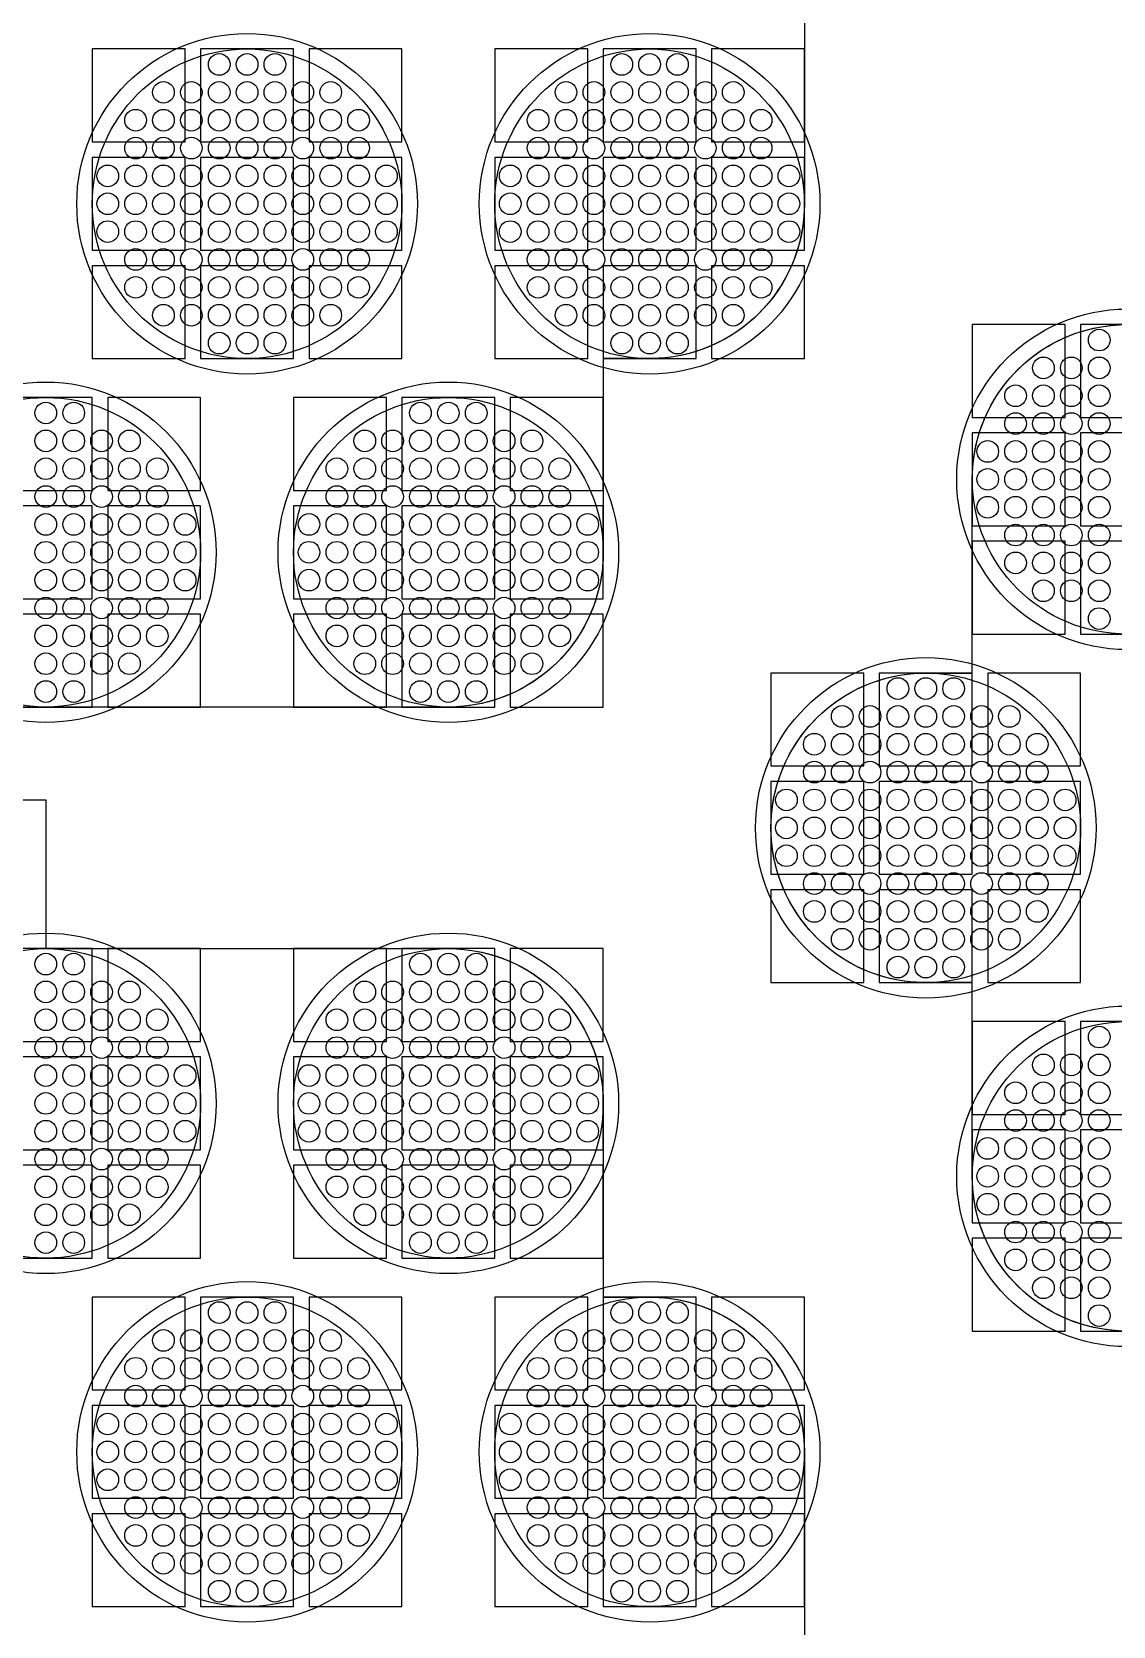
# Model space of a CAD drawing. Extents: x -49 to 54, y -38 to 38.
# Drawn here: x -24.53 to -21.04, y 5.28 to 10.43 of the extents above; entities that cross this region are included whole.
import ezdxf

# ---------------------------------------------------------------- set-up
doc = ezdxf.new("R2010")
doc.units = 0
for name, color, linetype in [('BACK_LAYER', 5, 'CONTINUOUS'), ('COND_LAYER_LOWER_ELECTRODE', 6, 'CONTINUOUS'), ('CONDUCTIVE_LAYER_BACK_LAYER', 2, 'CONTINUOUS'), ('EMITTER', 3, 'CONTINUOUS'), ('LOWER_ELECTRODE', 1, 'CONTINUOUS')]:
    doc.layers.add(name, color=color, linetype=linetype)

msp = doc.modelspace()

# ---------------------------------------------------------------- linework, layer by layer
at = {"layer": 'BACK_LAYER'}
for points in [[(-24.3384, 10.0707), (-24.0384, 10.0707), (-24.0384, 10.3707), (-24.3384, 10.3707)], [(-23.9884, 10.0707), (-23.6884, 10.0707), (-23.6884, 10.3707), (-23.9884, 10.3707)], [(-23.6384, 10.0707), (-23.3384, 10.0707), (-23.3384, 10.3707), (-23.6384, 10.3707)], [(-23.0384, 10.0707), (-22.7384, 10.0707), (-22.7384, 10.3707), (-23.0384, 10.3707)], [(-22.6884, 10.0707), (-22.3884, 10.0707), (-22.3884, 10.3707), (-22.6884, 10.3707)], [(-22.3384, 10.0707), (-22.0384, 10.0707), (-22.0384, 10.3707), (-22.3384, 10.3707)], [(-24.3384, 9.7207), (-24.0384, 9.7207), (-24.0384, 10.0207), (-24.3384, 10.0207)], [(-23.9884, 9.7207), (-23.6884, 9.7207), (-23.6884, 10.0207), (-23.9884, 10.0207)], [(-23.6384, 9.7207), (-23.3384, 9.7207), (-23.3384, 10.0207), (-23.6384, 10.0207)], [(-23.0384, 9.7207), (-22.7384, 9.7207), (-22.7384, 10.0207), (-23.0384, 10.0207)], [(-22.6884, 9.7207), (-22.3884, 9.7207), (-22.3884, 10.0207), (-22.6884, 10.0207)], [(-22.3384, 9.7207), (-22.0384, 9.7207), (-22.0384, 10.0207), (-22.3384, 10.0207)], [(-24.3384, 9.3707), (-24.0384, 9.3707), (-24.0384, 9.6707), (-24.3384, 9.6707)], [(-23.9884, 9.3707), (-23.6884, 9.3707), (-23.6884, 9.6707), (-23.9884, 9.6707)], [(-23.6384, 9.3707), (-23.3384, 9.3707), (-23.3384, 9.6707), (-23.6384, 9.6707)], [(-23.0384, 9.3707), (-22.7384, 9.3707), (-22.7384, 9.6707), (-23.0384, 9.6707)], [(-22.6884, 9.3707), (-22.3884, 9.3707), (-22.3884, 9.6707), (-22.6884, 9.6707)], [(-22.3384, 9.3707), (-22.0384, 9.3707), (-22.0384, 9.6707), (-22.3384, 9.6707)], [(-21.4965, 9.1805), (-21.1965, 9.1805), (-21.1965, 9.4805), (-21.4965, 9.4805)], [(-21.1465, 9.1805), (-20.8465, 9.1805), (-20.8465, 9.4805), (-21.1465, 9.4805)], [(-24.6384, 8.9448), (-24.3384, 8.9448), (-24.3384, 9.2448), (-24.6384, 9.2448)], [(-24.2884, 8.9448), (-23.9884, 8.9448), (-23.9884, 9.2448), (-24.2884, 9.2448)], [(-23.6884, 8.9448), (-23.3884, 8.9448), (-23.3884, 9.2448), (-23.6884, 9.2448)], [(-23.3384, 8.9448), (-23.0384, 8.9448), (-23.0384, 9.2448), (-23.3384, 9.2448)], [(-22.9884, 8.9448), (-22.6884, 8.9448), (-22.6884, 9.2448), (-22.9884, 9.2448)], [(-21.4965, 8.8305), (-21.1965, 8.8305), (-21.1965, 9.1305), (-21.4965, 9.1305)], [(-21.1465, 8.8305), (-20.8465, 8.8305), (-20.8465, 9.1305), (-21.1465, 9.1305)], [(-24.6384, 8.5948), (-24.3384, 8.5948), (-24.3384, 8.8948), (-24.6384, 8.8948)], [(-24.2884, 8.5948), (-23.9884, 8.5948), (-23.9884, 8.8948), (-24.2884, 8.8948)], [(-23.6884, 8.5948), (-23.3884, 8.5948), (-23.3884, 8.8948), (-23.6884, 8.8948)], [(-23.3384, 8.5948), (-23.0384, 8.5948), (-23.0384, 8.8948), (-23.3384, 8.8948)], [(-22.9884, 8.5948), (-22.6884, 8.5948), (-22.6884, 8.8948), (-22.9884, 8.8948)], [(-21.4965, 8.4805), (-21.1965, 8.4805), (-21.1965, 8.7805), (-21.4965, 8.7805)], [(-21.1465, 8.4805), (-20.8465, 8.4805), (-20.8465, 8.7805), (-21.1465, 8.7805)], [(-24.6384, 8.2448), (-24.3384, 8.2448), (-24.3384, 8.5448), (-24.6384, 8.5448)], [(-24.2884, 8.2448), (-23.9884, 8.2448), (-23.9884, 8.5448), (-24.2884, 8.5448)], [(-23.6884, 8.2448), (-23.3884, 8.2448), (-23.3884, 8.5448), (-23.6884, 8.5448)], [(-23.3384, 8.2448), (-23.0384, 8.2448), (-23.0384, 8.5448), (-23.3384, 8.5448)], [(-22.9884, 8.2448), (-22.6884, 8.2448), (-22.6884, 8.5448), (-22.9884, 8.5448)], [(-22.1465, 8.0546), (-21.8465, 8.0546), (-21.8465, 8.3546), (-22.1465, 8.3546)], [(-21.7965, 8.0546), (-21.4965, 8.0546), (-21.4965, 8.3546), (-21.7965, 8.3546)], [(-21.4465, 8.0546), (-21.1465, 8.0546), (-21.1465, 8.3546), (-21.4465, 8.3546)], [(-22.1465, 7.7046), (-21.8465, 7.7046), (-21.8465, 8.0046), (-22.1465, 8.0046)], [(-21.7965, 7.7046), (-21.4965, 7.7046), (-21.4965, 8.0046), (-21.7965, 8.0046)], [(-21.4465, 7.7046), (-21.1465, 7.7046), (-21.1465, 8.0046), (-21.4465, 8.0046)], [(-22.1465, 7.3546), (-21.8465, 7.3546), (-21.8465, 7.6546), (-22.1465, 7.6546)], [(-21.7965, 7.3546), (-21.4965, 7.3546), (-21.4965, 7.6546), (-21.7965, 7.6546)], [(-21.4465, 7.3546), (-21.1465, 7.3546), (-21.1465, 7.6546), (-21.4465, 7.6546)], [(-24.6384, 7.1645), (-24.3384, 7.1645), (-24.3384, 7.4645), (-24.6384, 7.4645)], [(-24.2884, 7.1645), (-23.9884, 7.1645), (-23.9884, 7.4645), (-24.2884, 7.4645)], [(-23.6884, 7.1645), (-23.3884, 7.1645), (-23.3884, 7.4645), (-23.6884, 7.4645)], [(-23.3384, 7.1645), (-23.0384, 7.1645), (-23.0384, 7.4645), (-23.3384, 7.4645)], [(-22.9884, 7.1645), (-22.6884, 7.1645), (-22.6884, 7.4645), (-22.9884, 7.4645)], [(-21.4965, 6.9288), (-21.1965, 6.9288), (-21.1965, 7.2288), (-21.4965, 7.2288)], [(-21.1465, 6.9288), (-20.8465, 6.9288), (-20.8465, 7.2288), (-21.1465, 7.2288)], [(-24.6384, 6.8145), (-24.3384, 6.8145), (-24.3384, 7.1145), (-24.6384, 7.1145)], [(-24.2884, 6.8145), (-23.9884, 6.8145), (-23.9884, 7.1145), (-24.2884, 7.1145)], [(-23.6884, 6.8145), (-23.3884, 6.8145), (-23.3884, 7.1145), (-23.6884, 7.1145)], [(-23.3384, 6.8145), (-23.0384, 6.8145), (-23.0384, 7.1145), (-23.3384, 7.1145)], [(-22.9884, 6.8145), (-22.6884, 6.8145), (-22.6884, 7.1145), (-22.9884, 7.1145)], [(-21.4965, 6.5788), (-21.1965, 6.5788), (-21.1965, 6.8788), (-21.4965, 6.8788)], [(-21.1465, 6.5788), (-20.8465, 6.5788), (-20.8465, 6.8788), (-21.1465, 6.8788)], [(-24.6384, 6.4645), (-24.3384, 6.4645), (-24.3384, 6.7645), (-24.6384, 6.7645)], [(-24.2884, 6.4645), (-23.9884, 6.4645), (-23.9884, 6.7645), (-24.2884, 6.7645)], [(-23.6884, 6.4645), (-23.3884, 6.4645), (-23.3884, 6.7645), (-23.6884, 6.7645)], [(-23.3384, 6.4645), (-23.0384, 6.4645), (-23.0384, 6.7645), (-23.3384, 6.7645)], [(-22.9884, 6.4645), (-22.6884, 6.4645), (-22.6884, 6.7645), (-22.9884, 6.7645)], [(-21.4965, 6.2288), (-21.1965, 6.2288), (-21.1965, 6.5288), (-21.4965, 6.5288)], [(-21.1465, 6.2288), (-20.8465, 6.2288), (-20.8465, 6.5288), (-21.1465, 6.5288)], [(-24.3384, 6.0386), (-24.0384, 6.0386), (-24.0384, 6.3386), (-24.3384, 6.3386)], [(-23.9884, 6.0386), (-23.6884, 6.0386), (-23.6884, 6.3386), (-23.9884, 6.3386)], [(-23.6384, 6.0386), (-23.3384, 6.0386), (-23.3384, 6.3386), (-23.6384, 6.3386)], [(-23.0384, 6.0386), (-22.7384, 6.0386), (-22.7384, 6.3386), (-23.0384, 6.3386)], [(-22.6884, 6.0386), (-22.3884, 6.0386), (-22.3884, 6.3386), (-22.6884, 6.3386)], [(-22.3384, 6.0386), (-22.0384, 6.0386), (-22.0384, 6.3386), (-22.3384, 6.3386)], [(-24.3384, 5.6886), (-24.0384, 5.6886), (-24.0384, 5.9886), (-24.3384, 5.9886)], [(-23.9884, 5.6886), (-23.6884, 5.6886), (-23.6884, 5.9886), (-23.9884, 5.9886)], [(-23.6384, 5.6886), (-23.3384, 5.6886), (-23.3384, 5.9886), (-23.6384, 5.9886)], [(-23.0384, 5.6886), (-22.7384, 5.6886), (-22.7384, 5.9886), (-23.0384, 5.9886)], [(-22.6884, 5.6886), (-22.3884, 5.6886), (-22.3884, 5.9886), (-22.6884, 5.9886)], [(-22.3384, 5.6886), (-22.0384, 5.6886), (-22.0384, 5.9886), (-22.3384, 5.9886)], [(-24.3384, 5.3386), (-24.0384, 5.3386), (-24.0384, 5.6386), (-24.3384, 5.6386)], [(-23.9884, 5.3386), (-23.6884, 5.3386), (-23.6884, 5.6386), (-23.9884, 5.6386)], [(-23.6384, 5.3386), (-23.3384, 5.3386), (-23.3384, 5.6386), (-23.6384, 5.6386)], [(-23.0384, 5.3386), (-22.7384, 5.3386), (-22.7384, 5.6386), (-23.0384, 5.6386)], [(-22.6884, 5.3386), (-22.3884, 5.3386), (-22.3884, 5.6386), (-22.6884, 5.6386)], [(-22.3384, 5.3386), (-22.0384, 5.3386), (-22.0384, 5.6386), (-22.3384, 5.6386)]]:
    msp.add_lwpolyline(points, close=True, dxfattribs=at)
at = {"layer": 'COND_LAYER_LOWER_ELECTRODE'}
for centre in [(-23.8384, 9.8707), (-22.5384, 9.8707), (-20.9965, 8.9805), (-24.4884, 8.7448), (-23.1884, 8.7448), (-21.6465, 7.8546), (-24.4884, 6.9645), (-23.1884, 6.9645), (-20.9965, 6.7288), (-23.8384, 5.8386), (-22.5384, 5.8386)]:
    msp.add_circle(centre, 0.55, dxfattribs=at)
at = {"layer": 'CONDUCTIVE_LAYER_BACK_LAYER'}
for points in [[(-22.0384, 10.4966), (-22.0384, 9.8707), (-22.0388, 9.8508), (-22.0399, 9.8309), (-22.0419, 9.8112), (-22.0447, 9.7915), (-22.0482, 9.7719), (-22.0525, 9.7525), (-22.0576, 9.7333), (-22.0635, 9.7143), (-22.07, 9.6955), (-22.0774, 9.677), (-22.0854, 9.6589), (-22.0942, 9.641), (-22.1037, 9.6235), (-22.1139, 9.6065), (-22.1247, 9.5898), (-22.1362, 9.5736), (-22.1483, 9.5578), (-22.1611, 9.5426), (-22.1744, 9.5278), (-22.1883, 9.5136), (-22.2028, 9.5), (-22.2178, 9.4869), (-22.2333, 9.4745), (-22.2493, 9.4627), (-22.2658, 9.4515), (-22.2826, 9.441), (-22.2999, 9.4312), (-22.3176, 9.4221), (-22.3356, 9.4136), (-22.3539, 9.4059), (-22.3726, 9.399), (-22.3914, 9.3927), (-22.4106, 9.3873), (-22.4299, 9.3826), (-22.4494, 9.3787), (-22.469, 9.3755), (-22.4887, 9.3731), (-22.5086, 9.3716), (-22.5284, 9.3708), (-22.6884, 9.3708), (-22.6884, 8.7448), (-22.6888, 8.725), (-22.6899, 8.7051), (-22.6919, 8.6853), (-22.6947, 8.6656), (-22.6982, 8.6461), (-22.7025, 8.6267), (-22.7076, 8.6074), (-22.7135, 8.5884), (-22.72, 8.5697), (-22.7274, 8.5512), (-22.7354, 8.533), (-22.7442, 8.5152), (-22.7537, 8.4977), (-22.7639, 8.4806), (-22.7747, 8.464), (-22.7862, 8.4477), (-22.7983, 8.432), (-22.8111, 8.4167), (-22.8244, 8.402), (-22.8383, 8.3878), (-22.8528, 8.3742), (-22.8678, 8.3611), (-22.8833, 8.3487), (-22.8993, 8.3369), (-22.9158, 8.3257), (-22.9326, 8.3152), (-22.9499, 8.3054), (-22.9676, 8.2962), (-22.9856, 8.2878), (-23.0039, 8.2801), (-23.0226, 8.2731), (-23.0414, 8.2669), (-23.0606, 8.2614), (-23.0799, 8.2568), (-23.0994, 8.2528), (-23.119, 8.2497), (-23.1387, 8.2473), (-23.1586, 8.2457), (-23.1784, 8.2449), (-25.7983, 8.2449)], [(-21.0263, 6.2297), (-21.0461, 6.2313), (-21.0659, 6.2336), (-21.0855, 6.2368), (-21.105, 6.2407), (-21.1243, 6.2454), (-21.1434, 6.2509), (-21.1623, 6.2571), (-21.1809, 6.2641), (-21.1993, 6.2718), (-21.2173, 6.2802), (-21.2349, 6.2893), (-21.2522, 6.2992), (-21.2691, 6.3097), (-21.2856, 6.3208), (-21.3015, 6.3326), (-21.3171, 6.3451), (-21.3321, 6.3581), (-21.3465, 6.3718), (-21.3604, 6.386), (-21.3738, 6.4007), (-21.3865, 6.416), (-21.3987, 6.4317), (-21.4102, 6.4479), (-21.421, 6.4646), (-21.4312, 6.4817), (-21.4406, 6.4992), (-21.4494, 6.517), (-21.4575, 6.5352), (-21.4648, 6.5537), (-21.4714, 6.5724), (-21.4773, 6.5914), (-21.4823, 6.6106), (-21.4867, 6.63), (-21.4902, 6.6496), (-21.493, 6.6693), (-21.4949, 6.6891), (-21.4961, 6.7089), (-21.4965, 6.7288), (-21.4965, 7.3547), (-21.6564, 7.3547), (-21.6763, 7.3555), (-21.6961, 7.3571), (-21.7159, 7.3595), (-21.7355, 7.3626), (-21.755, 7.3666), (-21.7743, 7.3713), (-21.7934, 7.3767), (-21.8123, 7.3829), (-21.8309, 7.3899), (-21.8493, 7.3976), (-21.8673, 7.406), (-21.8849, 7.4152), (-21.9022, 7.425), (-21.9191, 7.4355), (-21.9356, 7.4467), (-21.9515, 7.4585), (-21.9671, 7.4709), (-21.9821, 7.484), (-21.9965, 7.4976), (-22.0104, 7.5118), (-22.0238, 7.5265), (-22.0365, 7.5418), (-22.0487, 7.5575), (-22.0602, 7.5738), (-22.071, 7.5904), (-22.0812, 7.6075), (-22.0906, 7.625), (-22.0994, 7.6428), (-22.1075, 7.661), (-22.1148, 7.6795), (-22.1214, 7.6982), (-22.1273, 7.7173), (-22.1323, 7.7365), (-22.1367, 7.7559), (-22.1402, 7.7754), (-22.143, 7.7951), (-22.1449, 7.8149), (-22.1461, 7.8348), (-22.1465, 7.8546), (-22.1461, 7.8745), (-22.1449, 7.8944), (-22.143, 7.9142), (-22.1402, 7.9338), (-22.1367, 7.9534), (-22.1323, 7.9728), (-22.1273, 7.992), (-22.1214, 8.011), (-22.1148, 8.0298), (-22.1075, 8.0483), (-22.0994, 8.0665), (-22.0906, 8.0843), (-22.0812, 8.1018), (-22.071, 8.1189), (-22.0602, 8.1355), (-22.0487, 8.1517), (-22.0365, 8.1675), (-22.0238, 8.1828), (-22.0104, 8.1975), (-21.9965, 8.2117), (-21.9821, 8.2253), (-21.9671, 8.2384), (-21.9515, 8.2508), (-21.9356, 8.2626), (-21.9191, 8.2738), (-21.9022, 8.2843), (-21.8849, 8.2941), (-21.8673, 8.3033), (-21.8493, 8.3117), (-21.8309, 8.3194), (-21.8123, 8.3264), (-21.7934, 8.3326), (-21.7743, 8.338), (-21.755, 8.3427), (-21.7355, 8.3467), (-21.7159, 8.3498), (-21.6961, 8.3522), (-21.6763, 8.3538), (-21.6564, 8.3545), (-21.4965, 8.3545), (-21.4965, 8.9805), (-21.4961, 9.0004), (-21.4949, 9.0202), (-21.493, 9.04), (-21.4902, 9.0597), (-21.4867, 9.0792), (-21.4823, 9.0987), (-21.4773, 9.1179), (-21.4714, 9.1369), (-21.4648, 9.1556), (-21.4575, 9.1741), (-21.4494, 9.1923), (-21.4406, 9.2101), (-21.4312, 9.2276), (-21.421, 9.2447), (-21.4102, 9.2614), (-21.3987, 9.2776), (-21.3865, 9.2933), (-21.3738, 9.3086), (-21.3604, 9.3233), (-21.3465, 9.3375), (-21.3321, 9.3512), (-21.3171, 9.3642), (-21.3015, 9.3767), (-21.2856, 9.3885), (-21.2691, 9.3996), (-21.2522, 9.4101), (-21.2349, 9.42), (-21.2173, 9.4291), (-21.1993, 9.4375), (-21.1809, 9.4452), (-21.1623, 9.4522), (-21.1434, 9.4584), (-21.1243, 9.4639), (-21.105, 9.4686), (-21.0855, 9.4725), (-21.0659, 9.4756), (-21.0461, 9.478), (-21.0263, 9.4796)], [(-26.2453, 7.9448), (-24.4884, 7.9448), (-24.4884, 7.4644), (-23.1784, 7.4644), (-23.1586, 7.4636), (-23.1387, 7.462), (-23.119, 7.4596), (-23.0994, 7.4565), (-23.0799, 7.4525), (-23.0606, 7.4478), (-23.0414, 7.4424), (-23.0226, 7.4362), (-23.0039, 7.4292), (-22.9856, 7.4215), (-22.9676, 7.4131), (-22.9499, 7.4039), (-22.9326, 7.3941), (-22.9158, 7.3836), (-22.8993, 7.3724), (-22.8833, 7.3606), (-22.8678, 7.3482), (-22.8528, 7.3351), (-22.8383, 7.3215), (-22.8244, 7.3073), (-22.8111, 7.2926), (-22.7983, 7.2773), (-22.7862, 7.2616), (-22.7747, 7.2453), (-22.7639, 7.2287), (-22.7537, 7.2116), (-22.7442, 7.1941), (-22.7354, 7.1763), (-22.7274, 7.1581), (-22.72, 7.1396), (-22.7135, 7.1209), (-22.7076, 7.1018), (-22.7025, 7.0826), (-22.6982, 7.0632), (-22.6947, 7.0437), (-22.6919, 7.024), (-22.6899, 7.0042), (-22.6888, 6.9843), (-22.6884, 6.9645), (-22.6884, 6.3385), (-22.5284, 6.3385), (-22.5086, 6.3377), (-22.4887, 6.3362), (-22.469, 6.3338), (-22.4494, 6.3306), (-22.4299, 6.3267), (-22.4106, 6.322), (-22.3914, 6.3165), (-22.3726, 6.3103), (-22.3539, 6.3034), (-22.3356, 6.2957), (-22.3176, 6.2872), (-22.2999, 6.2781), (-22.2826, 6.2683), (-22.2658, 6.2578), (-22.2493, 6.2466), (-22.2333, 6.2348), (-22.2178, 6.2224), (-22.2028, 6.2093), (-22.1883, 6.1957), (-22.1744, 6.1815), (-22.1611, 6.1667), (-22.1483, 6.1515), (-22.1362, 6.1357), (-22.1247, 6.1195), (-22.1139, 6.1028), (-22.1037, 6.0857), (-22.0942, 6.0683), (-22.0854, 6.0504), (-22.0774, 6.0323), (-22.07, 6.0138), (-22.0635, 5.995), (-22.0576, 5.976), (-22.0525, 5.9568), (-22.0482, 5.9374), (-22.0447, 5.9178), (-22.0419, 5.8981), (-22.0399, 5.8783), (-22.0388, 5.8585), (-22.0384, 5.8386), (-22.0384, 5.2127)]]:
    msp.add_lwpolyline(points, dxfattribs=at)
at = {"layer": 'EMITTER'}
for centre in [(-23.8384, 9.8707), (-22.5384, 9.8707), (-20.9965, 8.9805), (-24.4884, 8.7448), (-23.1884, 8.7448), (-21.6465, 7.8546), (-24.4884, 6.9645), (-23.1884, 6.9645), (-20.9965, 6.7288), (-23.8384, 5.8386), (-22.5384, 5.8386)]:
    msp.add_circle(centre, 0.5, dxfattribs=at)
at = {"layer": 'LOWER_ELECTRODE'}
for centre in [(-23.9284, 10.3207), (-23.8384, 10.3207), (-23.7484, 10.3207), (-22.6284, 10.3207), (-22.5384, 10.3207), (-22.4484, 10.3207), (-24.1084, 10.2307), (-24.0184, 10.2307), (-23.9284, 10.2307), (-23.8384, 10.2307), (-23.7484, 10.2307), (-23.6584, 10.2307), (-23.5684, 10.2307), (-22.8084, 10.2307), (-22.7184, 10.2307), (-22.6284, 10.2307), (-22.5384, 10.2307), (-22.4484, 10.2307), (-22.3584, 10.2307), (-22.2684, 10.2307), (-24.1984, 10.1407), (-24.1084, 10.1407), (-24.0184, 10.1407), (-23.9284, 10.1407), (-23.8384, 10.1407), (-23.7484, 10.1407), (-23.6584, 10.1407), (-23.5684, 10.1407), (-23.4784, 10.1407), (-22.8984, 10.1407), (-22.8084, 10.1407), (-22.7184, 10.1407), (-22.6284, 10.1407), (-22.5384, 10.1407), (-22.4484, 10.1407), (-22.3584, 10.1407), (-22.2684, 10.1407), (-22.1784, 10.1407), (-24.1984, 10.0507), (-24.1084, 10.0507), (-24.0184, 10.0507), (-23.9284, 10.0507), (-23.8384, 10.0507), (-23.7484, 10.0507), (-23.6584, 10.0507), (-23.5684, 10.0507), (-23.4784, 10.0507), (-22.8984, 10.0507), (-22.8084, 10.0507), (-22.7184, 10.0507), (-22.6284, 10.0507), (-22.5384, 10.0507), (-22.4484, 10.0507), (-22.3584, 10.0507), (-22.2684, 10.0507), (-22.1784, 10.0507), (-24.2884, 9.9607), (-24.1984, 9.9607), (-24.1084, 9.9607), (-24.0184, 9.9607), (-23.9284, 9.9607), (-23.8384, 9.9607), (-23.7484, 9.9607), (-23.6584, 9.9607), (-23.5684, 9.9607), (-23.4784, 9.9607), (-23.3884, 9.9607), (-22.9884, 9.9607), (-22.8984, 9.9607), (-22.8084, 9.9607), (-22.7184, 9.9607), (-22.6284, 9.9607), (-22.5384, 9.9607), (-22.4484, 9.9607), (-22.3584, 9.9607), (-22.2684, 9.9607), (-22.1784, 9.9607), (-22.0884, 9.9607), (-24.2884, 9.8707), (-24.1984, 9.8707), (-24.1084, 9.8707), (-24.0184, 9.8707), (-23.9284, 9.8707), (-23.8384, 9.8707), (-23.7484, 9.8707), (-23.6584, 9.8707), (-23.5684, 9.8707), (-23.4784, 9.8707), (-23.3884, 9.8707), (-22.9884, 9.8707), (-22.8984, 9.8707), (-22.8084, 9.8707), (-22.7184, 9.8707), (-22.6284, 9.8707), (-22.5384, 9.8707), (-22.4484, 9.8707), (-22.3584, 9.8707), (-22.2684, 9.8707), (-22.1784, 9.8707), (-22.0884, 9.8707), (-24.2884, 9.7807), (-24.1984, 9.7807), (-24.1084, 9.7807), (-24.0184, 9.7807), (-23.9284, 9.7807), (-23.8384, 9.7807), (-23.7484, 9.7807), (-23.6584, 9.7807), (-23.5684, 9.7807), (-23.4784, 9.7807), (-23.3884, 9.7807), (-22.9884, 9.7807), (-22.8984, 9.7807), (-22.8084, 9.7807), (-22.7184, 9.7807), (-22.6284, 9.7807), (-22.5384, 9.7807), (-22.4484, 9.7807), (-22.3584, 9.7807), (-22.2684, 9.7807), (-22.1784, 9.7807), (-22.0884, 9.7807), (-24.1984, 9.6907), (-24.1084, 9.6907), (-24.0184, 9.6907), (-23.9284, 9.6907), (-23.8384, 9.6907), (-23.7484, 9.6907), (-23.6584, 9.6907), (-23.5684, 9.6907), (-23.4784, 9.6907), (-22.8984, 9.6907), (-22.8084, 9.6907), (-22.7184, 9.6907), (-22.6284, 9.6907), (-22.5384, 9.6907), (-22.4484, 9.6907), (-22.3584, 9.6907), (-22.2684, 9.6907), (-22.1784, 9.6907), (-24.1984, 9.6007), (-24.1084, 9.6007), (-24.0184, 9.6007), (-23.9284, 9.6007), (-23.8384, 9.6007), (-23.7484, 9.6007), (-23.6584, 9.6007), (-23.5684, 9.6007), (-23.4784, 9.6007), (-22.8984, 9.6007), (-22.8084, 9.6007), (-22.7184, 9.6007), (-22.6284, 9.6007), (-22.5384, 9.6007), (-22.4484, 9.6007), (-22.3584, 9.6007), (-22.2684, 9.6007), (-22.1784, 9.6007), (-24.1084, 9.5107), (-24.0184, 9.5107), (-23.9284, 9.5107), (-23.8384, 9.5107), (-23.7484, 9.5107), (-23.6584, 9.5107), (-23.5684, 9.5107), (-22.8084, 9.5107), (-22.7184, 9.5107), (-22.6284, 9.5107), (-22.5384, 9.5107), (-22.4484, 9.5107), (-22.3584, 9.5107), (-22.2684, 9.5107), (-23.9284, 9.4207), (-23.8384, 9.4207), (-23.7484, 9.4207), (-22.6284, 9.4207), (-22.5384, 9.4207), (-22.4484, 9.4207), (-21.0865, 9.4305), (-21.2665, 9.3405), (-21.1765, 9.3405), (-21.0865, 9.3405), (-21.3565, 9.2505), (-21.2665, 9.2505), (-21.1765, 9.2505), (-21.0865, 9.2505), (-24.4884, 9.1948), (-24.3984, 9.1948), (-23.2784, 9.1948), (-23.1884, 9.1948), (-23.0984, 9.1948), (-21.3565, 9.1605), (-21.2665, 9.1605), (-21.1765, 9.1605), (-21.0865, 9.1605), (-24.4884, 9.1048), (-24.3984, 9.1048), (-24.3084, 9.1048), (-24.2184, 9.1048), (-23.4584, 9.1048), (-23.3684, 9.1048), (-23.2784, 9.1048), (-23.1884, 9.1048), (-23.0984, 9.1048), (-23.0084, 9.1048), (-22.9184, 9.1048), (-21.4465, 9.0705), (-21.3565, 9.0705), (-21.2665, 9.0705), (-21.1765, 9.0705), (-21.0865, 9.0705), (-24.4884, 9.0148), (-24.3984, 9.0148), (-24.3084, 9.0148), (-24.2184, 9.0148), (-24.1284, 9.0148), (-23.5484, 9.0148), (-23.4584, 9.0148), (-23.3684, 9.0148), (-23.2784, 9.0148), (-23.1884, 9.0148), (-23.0984, 9.0148), (-23.0084, 9.0148), (-22.9184, 9.0148), (-22.8284, 9.0148), (-21.4465, 8.9805), (-21.3565, 8.9805), (-21.2665, 8.9805), (-21.1765, 8.9805), (-21.0865, 8.9805), (-24.4884, 8.9248), (-24.3984, 8.9248), (-24.3084, 8.9248), (-24.2184, 8.9248), (-24.1284, 8.9248), (-23.5484, 8.9248), (-23.4584, 8.9248), (-23.3684, 8.9248), (-23.2784, 8.9248), (-23.1884, 8.9248), (-23.0984, 8.9248), (-23.0084, 8.9248), (-22.9184, 8.9248), (-22.8284, 8.9248), (-21.4465, 8.8905), (-21.3565, 8.8905), (-21.2665, 8.8905), (-21.1765, 8.8905), (-21.0865, 8.8905), (-24.4884, 8.8348), (-24.3984, 8.8348), (-24.3084, 8.8348), (-24.2184, 8.8348), (-24.1284, 8.8348), (-24.0384, 8.8348), (-23.6384, 8.8348), (-23.5484, 8.8348), (-23.4584, 8.8348), (-23.3684, 8.8348), (-23.2784, 8.8348), (-23.1884, 8.8348), (-23.0984, 8.8348), (-23.0084, 8.8348), (-22.9184, 8.8348), (-22.8284, 8.8348), (-22.7384, 8.8348), (-21.3565, 8.8005), (-21.2665, 8.8005), (-21.1765, 8.8005), (-21.0865, 8.8005), (-24.4884, 8.7448), (-24.3984, 8.7448), (-24.3084, 8.7448), (-24.2184, 8.7448), (-24.1284, 8.7448), (-24.0384, 8.7448), (-23.6384, 8.7448), (-23.5484, 8.7448), (-23.4584, 8.7448), (-23.3684, 8.7448), (-23.2784, 8.7448), (-23.1884, 8.7448), (-23.0984, 8.7448), (-23.0084, 8.7448), (-22.9184, 8.7448), (-22.8284, 8.7448), (-22.7384, 8.7448), (-21.3565, 8.7105), (-21.2665, 8.7105), (-21.1765, 8.7105), (-21.0865, 8.7105), (-24.4884, 8.6548), (-24.3984, 8.6548), (-24.3084, 8.6548), (-24.2184, 8.6548), (-24.1284, 8.6548), (-24.0384, 8.6548), (-23.6384, 8.6548), (-23.5484, 8.6548), (-23.4584, 8.6548), (-23.3684, 8.6548), (-23.2784, 8.6548), (-23.1884, 8.6548), (-23.0984, 8.6548), (-23.0084, 8.6548), (-22.9184, 8.6548), (-22.8284, 8.6548), (-22.7384, 8.6548), (-21.2665, 8.6205), (-21.1765, 8.6205), (-21.0865, 8.6205), (-24.4884, 8.5648), (-24.3984, 8.5648), (-24.3084, 8.5648), (-24.2184, 8.5648), (-24.1284, 8.5648), (-23.5484, 8.5648), (-23.4584, 8.5648), (-23.3684, 8.5648), (-23.2784, 8.5648), (-23.1884, 8.5648), (-23.0984, 8.5648), (-23.0084, 8.5648), (-22.9184, 8.5648), (-22.8284, 8.5648), (-21.0865, 8.5305), (-24.4884, 8.4748), (-24.3984, 8.4748), (-24.3084, 8.4748), (-24.2184, 8.4748), (-24.1284, 8.4748), (-23.5484, 8.4748), (-23.4584, 8.4748), (-23.3684, 8.4748), (-23.2784, 8.4748), (-23.1884, 8.4748), (-23.0984, 8.4748), (-23.0084, 8.4748), (-22.9184, 8.4748), (-22.8284, 8.4748), (-24.4884, 8.3848), (-24.3984, 8.3848), (-24.3084, 8.3848), (-24.2184, 8.3848), (-23.4584, 8.3848), (-23.3684, 8.3848), (-23.2784, 8.3848), (-23.1884, 8.3848), (-23.0984, 8.3848), (-23.0084, 8.3848), (-22.9184, 8.3848), (-24.4884, 8.2948), (-24.3984, 8.2948), (-23.2784, 8.2948), (-23.1884, 8.2948), (-23.0984, 8.2948), (-21.7365, 8.3046), (-21.6465, 8.3046), (-21.5565, 8.3046), (-21.9165, 8.2146), (-21.8265, 8.2146), (-21.7365, 8.2146), (-21.6465, 8.2146), (-21.5565, 8.2146), (-21.4665, 8.2146), (-21.3765, 8.2146), (-22.0065, 8.1246), (-21.9165, 8.1246), (-21.8265, 8.1246), (-21.7365, 8.1246), (-21.6465, 8.1246), (-21.5565, 8.1246), (-21.4665, 8.1246), (-21.3765, 8.1246), (-21.2865, 8.1246), (-22.0065, 8.0346), (-21.9165, 8.0346), (-21.8265, 8.0346), (-21.7365, 8.0346), (-21.6465, 8.0346), (-21.5565, 8.0346), (-21.4665, 8.0346), (-21.3765, 8.0346), (-21.2865, 8.0346), (-22.0965, 7.9446), (-22.0065, 7.9446), (-21.9165, 7.9446), (-21.8265, 7.9446), (-21.7365, 7.9446), (-21.6465, 7.9446), (-21.5565, 7.9446), (-21.4665, 7.9446), (-21.3765, 7.9446), (-21.2865, 7.9446), (-21.1965, 7.9446), (-22.0965, 7.8546), (-22.0065, 7.8546), (-21.9165, 7.8546), (-21.8265, 7.8546), (-21.7365, 7.8546), (-21.6465, 7.8546), (-21.5565, 7.8546), (-21.4665, 7.8546), (-21.3765, 7.8546), (-21.2865, 7.8546), (-21.1965, 7.8546), (-22.0965, 7.7646), (-22.0065, 7.7646), (-21.9165, 7.7646), (-21.8265, 7.7646), (-21.7365, 7.7646), (-21.6465, 7.7646), (-21.5565, 7.7646), (-21.4665, 7.7646), (-21.3765, 7.7646), (-21.2865, 7.7646), (-21.1965, 7.7646), (-22.0065, 7.6746), (-21.9165, 7.6746), (-21.8265, 7.6746), (-21.7365, 7.6746), (-21.6465, 7.6746), (-21.5565, 7.6746), (-21.4665, 7.6746), (-21.3765, 7.6746), (-21.2865, 7.6746), (-22.0065, 7.5846), (-21.9165, 7.5846), (-21.8265, 7.5846), (-21.7365, 7.5846), (-21.6465, 7.5846), (-21.5565, 7.5846), (-21.4665, 7.5846), (-21.3765, 7.5846), (-21.2865, 7.5846), (-21.9165, 7.4946), (-21.8265, 7.4946), (-21.7365, 7.4946), (-21.6465, 7.4946), (-21.5565, 7.4946), (-21.4665, 7.4946), (-21.3765, 7.4946), (-24.4884, 7.4145), (-24.3984, 7.4145), (-23.2784, 7.4145), (-23.1884, 7.4145), (-23.0984, 7.4145), (-21.7365, 7.4046), (-21.6465, 7.4046), (-21.5565, 7.4046), (-24.4884, 7.3245), (-24.3984, 7.3245), (-24.3084, 7.3245), (-24.2184, 7.3245), (-23.4584, 7.3245), (-23.3684, 7.3245), (-23.2784, 7.3245), (-23.1884, 7.3245), (-23.0984, 7.3245), (-23.0084, 7.3245), (-22.9184, 7.3245), (-24.4884, 7.2345), (-24.3984, 7.2345), (-24.3084, 7.2345), (-24.2184, 7.2345), (-24.1284, 7.2345), (-23.5484, 7.2345), (-23.4584, 7.2345), (-23.3684, 7.2345), (-23.2784, 7.2345), (-23.1884, 7.2345), (-23.0984, 7.2345), (-23.0084, 7.2345), (-22.9184, 7.2345), (-22.8284, 7.2345), (-21.0865, 7.1788), (-24.4884, 7.1445), (-24.3984, 7.1445), (-24.3084, 7.1445), (-24.2184, 7.1445), (-24.1284, 7.1445), (-23.5484, 7.1445), (-23.4584, 7.1445), (-23.3684, 7.1445), (-23.2784, 7.1445), (-23.1884, 7.1445), (-23.0984, 7.1445), (-23.0084, 7.1445), (-22.9184, 7.1445), (-22.8284, 7.1445), (-21.2665, 7.0888), (-21.1765, 7.0888), (-21.0865, 7.0888), (-24.4884, 7.0545), (-24.3984, 7.0545), (-24.3084, 7.0545), (-24.2184, 7.0545), (-24.1284, 7.0545), (-24.0384, 7.0545), (-23.6384, 7.0545), (-23.5484, 7.0545), (-23.4584, 7.0545), (-23.3684, 7.0545), (-23.2784, 7.0545), (-23.1884, 7.0545), (-23.0984, 7.0545), (-23.0084, 7.0545), (-22.9184, 7.0545), (-22.8284, 7.0545), (-22.7384, 7.0545), (-21.3565, 6.9988), (-21.2665, 6.9988), (-21.1765, 6.9988), (-21.0865, 6.9988), (-24.4884, 6.9645), (-24.3984, 6.9645), (-24.3084, 6.9645), (-24.2184, 6.9645), (-24.1284, 6.9645), (-24.0384, 6.9645), (-23.6384, 6.9645), (-23.5484, 6.9645), (-23.4584, 6.9645), (-23.3684, 6.9645), (-23.2784, 6.9645), (-23.1884, 6.9645), (-23.0984, 6.9645), (-23.0084, 6.9645), (-22.9184, 6.9645), (-22.8284, 6.9645), (-22.7384, 6.9645), (-24.4884, 6.8745), (-24.3984, 6.8745), (-24.3084, 6.8745), (-24.2184, 6.8745), (-24.1284, 6.8745), (-24.0384, 6.8745), (-23.6384, 6.8745), (-23.5484, 6.8745), (-23.4584, 6.8745), (-23.3684, 6.8745), (-23.2784, 6.8745), (-23.1884, 6.8745), (-23.0984, 6.8745), (-23.0084, 6.8745), (-22.9184, 6.8745), (-22.8284, 6.8745), (-22.7384, 6.8745), (-21.3565, 6.9088), (-21.2665, 6.9088), (-21.1765, 6.9088), (-21.0865, 6.9088), (-21.4465, 6.8188), (-21.3565, 6.8188), (-21.2665, 6.8188), (-21.1765, 6.8188), (-21.0865, 6.8188), (-24.4884, 6.7845), (-24.3984, 6.7845), (-24.3084, 6.7845), (-24.2184, 6.7845), (-24.1284, 6.7845), (-23.5484, 6.7845), (-23.4584, 6.7845), (-23.3684, 6.7845), (-23.2784, 6.7845), (-23.1884, 6.7845), (-23.0984, 6.7845), (-23.0084, 6.7845), (-22.9184, 6.7845), (-22.8284, 6.7845), (-21.4465, 6.7288), (-21.3565, 6.7288), (-21.2665, 6.7288), (-21.1765, 6.7288), (-21.0865, 6.7288), (-24.4884, 6.6945), (-24.3984, 6.6945), (-24.3084, 6.6945), (-24.2184, 6.6945), (-24.1284, 6.6945), (-23.5484, 6.6945), (-23.4584, 6.6945), (-23.3684, 6.6945), (-23.2784, 6.6945), (-23.1884, 6.6945), (-23.0984, 6.6945), (-23.0084, 6.6945), (-22.9184, 6.6945), (-22.8284, 6.6945), (-21.4465, 6.6388), (-21.3565, 6.6388), (-21.2665, 6.6388), (-21.1765, 6.6388), (-21.0865, 6.6388), (-24.4884, 6.6045), (-24.3984, 6.6045), (-24.3084, 6.6045), (-24.2184, 6.6045), (-23.4584, 6.6045), (-23.3684, 6.6045), (-23.2784, 6.6045), (-23.1884, 6.6045), (-23.0984, 6.6045), (-23.0084, 6.6045), (-22.9184, 6.6045), (-24.4884, 6.5145), (-24.3984, 6.5145), (-23.2784, 6.5145), (-23.1884, 6.5145), (-23.0984, 6.5145), (-21.3565, 6.5488), (-21.2665, 6.5488), (-21.1765, 6.5488), (-21.0865, 6.5488), (-21.3565, 6.4588), (-21.2665, 6.4588), (-21.1765, 6.4588), (-21.0865, 6.4588), (-21.2665, 6.3688), (-21.1765, 6.3688), (-21.0865, 6.3688), (-23.9284, 6.2886), (-23.8384, 6.2886), (-23.7484, 6.2886), (-22.6284, 6.2886), (-22.5384, 6.2886), (-22.4484, 6.2886), (-21.0865, 6.2788), (-24.1084, 6.1986), (-24.0184, 6.1986), (-23.9284, 6.1986), (-23.8384, 6.1986), (-23.7484, 6.1986), (-23.6584, 6.1986), (-23.5684, 6.1986), (-22.8084, 6.1986), (-22.7184, 6.1986), (-22.6284, 6.1986), (-22.5384, 6.1986), (-22.4484, 6.1986), (-22.3584, 6.1986), (-22.2684, 6.1986), (-24.1984, 6.1086), (-24.1084, 6.1086), (-24.0184, 6.1086), (-23.9284, 6.1086), (-23.8384, 6.1086), (-23.7484, 6.1086), (-23.6584, 6.1086), (-23.5684, 6.1086), (-23.4784, 6.1086), (-22.8984, 6.1086), (-22.8084, 6.1086), (-22.7184, 6.1086), (-22.6284, 6.1086), (-22.5384, 6.1086), (-22.4484, 6.1086), (-22.3584, 6.1086), (-22.2684, 6.1086), (-22.1784, 6.1086), (-24.1984, 6.0186), (-24.1084, 6.0186), (-24.0184, 6.0186), (-23.9284, 6.0186), (-23.8384, 6.0186), (-23.7484, 6.0186), (-23.6584, 6.0186), (-23.5684, 6.0186), (-23.4784, 6.0186), (-22.8984, 6.0186), (-22.8084, 6.0186), (-22.7184, 6.0186), (-22.6284, 6.0186), (-22.5384, 6.0186), (-22.4484, 6.0186), (-22.3584, 6.0186), (-22.2684, 6.0186), (-22.1784, 6.0186), (-24.2884, 5.9286), (-24.1984, 5.9286), (-24.1084, 5.9286), (-24.0184, 5.9286), (-23.9284, 5.9286), (-23.8384, 5.9286), (-23.7484, 5.9286), (-23.6584, 5.9286), (-23.5684, 5.9286), (-23.4784, 5.9286), (-23.3884, 5.9286), (-22.9884, 5.9286), (-22.8984, 5.9286), (-22.8084, 5.9286), (-22.7184, 5.9286), (-22.6284, 5.9286), (-22.5384, 5.9286), (-22.4484, 5.9286), (-22.3584, 5.9286), (-22.2684, 5.9286), (-22.1784, 5.9286), (-22.0884, 5.9286), (-24.2884, 5.8386), (-24.1984, 5.8386), (-24.1084, 5.8386), (-24.0184, 5.8386), (-23.9284, 5.8386), (-23.8384, 5.8386), (-23.7484, 5.8386), (-23.6584, 5.8386), (-23.5684, 5.8386), (-23.4784, 5.8386), (-23.3884, 5.8386), (-22.9884, 5.8386), (-22.8984, 5.8386), (-22.8084, 5.8386), (-22.7184, 5.8386), (-22.6284, 5.8386), (-22.5384, 5.8386), (-22.4484, 5.8386), (-22.3584, 5.8386), (-22.2684, 5.8386), (-22.1784, 5.8386), (-22.0884, 5.8386), (-24.2884, 5.7486), (-24.1984, 5.7486), (-24.1084, 5.7486), (-24.0184, 5.7486), (-23.9284, 5.7486), (-23.8384, 5.7486), (-23.7484, 5.7486), (-23.6584, 5.7486), (-23.5684, 5.7486), (-23.4784, 5.7486), (-23.3884, 5.7486), (-22.9884, 5.7486), (-22.8984, 5.7486), (-22.8084, 5.7486), (-22.7184, 5.7486), (-22.6284, 5.7486), (-22.5384, 5.7486), (-22.4484, 5.7486), (-22.3584, 5.7486), (-22.2684, 5.7486), (-22.1784, 5.7486), (-22.0884, 5.7486), (-24.1984, 5.6586), (-24.1084, 5.6586), (-24.0184, 5.6586), (-23.9284, 5.6586), (-23.8384, 5.6586), (-23.7484, 5.6586), (-23.6584, 5.6586), (-23.5684, 5.6586), (-23.4784, 5.6586), (-22.8984, 5.6586), (-22.8084, 5.6586), (-22.7184, 5.6586), (-22.6284, 5.6586), (-22.5384, 5.6586), (-22.4484, 5.6586), (-22.3584, 5.6586), (-22.2684, 5.6586), (-22.1784, 5.6586), (-24.1984, 5.5686), (-24.1084, 5.5686), (-24.0184, 5.5686), (-23.9284, 5.5686), (-23.8384, 5.5686), (-23.7484, 5.5686), (-23.6584, 5.5686), (-23.5684, 5.5686), (-23.4784, 5.5686), (-22.8984, 5.5686), (-22.8084, 5.5686), (-22.7184, 5.5686), (-22.6284, 5.5686), (-22.5384, 5.5686), (-22.4484, 5.5686), (-22.3584, 5.5686), (-22.2684, 5.5686), (-22.1784, 5.5686), (-24.1084, 5.4786), (-24.0184, 5.4786), (-23.9284, 5.4786), (-23.8384, 5.4786), (-23.7484, 5.4786), (-23.6584, 5.4786), (-23.5684, 5.4786), (-22.8084, 5.4786), (-22.7184, 5.4786), (-22.6284, 5.4786), (-22.5384, 5.4786), (-22.4484, 5.4786), (-22.3584, 5.4786), (-22.2684, 5.4786), (-23.9284, 5.3886), (-23.8384, 5.3886), (-23.7484, 5.3886), (-22.6284, 5.3886), (-22.5384, 5.3886), (-22.4484, 5.3886)]:
    msp.add_circle(centre, 0.035, dxfattribs=at)

doc.saveas('drawing.dxf')
